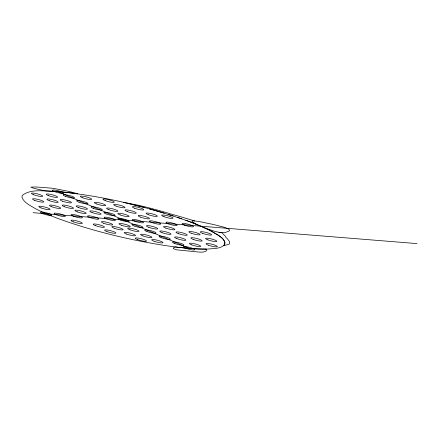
<?xml version="1.0" encoding="UTF-8"?>
<svg xmlns="http://www.w3.org/2000/svg" width="439" height="439" viewBox="0 0 439 439"><rect width="100%" height="100%" fill="white"/><g stroke="black" fill="none" stroke-linecap="round" stroke-linejoin="round"><path stroke-width="0.66" d="M57.635 191.53C46.638 191.717 31.438 187.974 22.246 195.459L21.95 197.215C24.09 203.048 30.56 205.617 35.477 208.679A88.338 14.58 14.3 0 0 59.441 219.028C93.809 231.38 129.483 239.963 165.541 245.604C179.628 247.618 193.84 249.336 208.097 249.028C213.661 248.397 220.685 249.05 224.752 244.485L225.048 242.729C222.913 236.895 216.438 234.327 211.527 231.265A88.338 14.58 14.3 0 0 187.557 220.916C145.622 206.121 101.93 195.838 57.635 191.53A122.722 20.254 14.3 0 0 45.651 190.894L44.597 190.685A45.222 7.463 14.3 0 1 41.315 190.016L33.435 188.166L30.779 187.102L36.086 186.976L51.325 188.139A26.186 4.324 14.3 0 1 54.381 188.556L68.874 191.399L77.846 193.818A122.393 20.199 14.3 0 0 57.641 191.53L189.363 248.414A122.722 20.254 14.3 0 1 175.523 246.976L175.156 247.064A45.222 7.463 14.3 0 0 174.195 247.393L173.251 248.084L173.328 248.683L176.665 249.824L199.482 252.112A26.186 4.324 14.3 0 0 201.561 252.112C203.301 252.557 209.216 250.51 205.814 249.078M33.062 212.696L417.05 243.596M218.984 232.286L219.242 232.33A7.095 1.169 14.3 0 0 221.015 232.588L223.281 232.697A21.56 3.561 14.3 0 0 224.938 232.582L225.103 232.555A16.034 2.645 14.3 0 0 225.717 232.407L226.464 232.044A23.794 3.929 14.3 0 1 226.722 231.935L227.857 231.572A77.632 12.813 14.3 0 0 228.851 231.177L229.734 230.382L228.993 229.41A9.971 1.646 14.3 0 0 227.534 228.604L226.074 227.973A9.971 1.646 14.3 0 0 223.605 227.084L213.327 224.477A77.632 12.813 14.3 0 0 209.639 223.703L205.913 222.946A23.794 3.929 14.3 0 1 204.914 222.738L202.077 222.129A16.336 2.694 14.3 0 0 200.008 221.722L199.635 221.657A21.56 3.561 14.3 0 0 196.573 221.163L193.879 220.866A7.101 1.169 14.3 0 0 192.754 220.894L192.304 221.004A13.565 2.239 14.3 0 0 192.117 221.091L191.947 221.454A5.191 0.856 14.3 0 0 192.348 221.816L193.336 222.392A46.254 7.633 14.3 0 1 194.109 222.853L196.337 224.313L204.991 228.05L213.387 230.903A5.191 0.856 14.3 0 0 214.885 231.358L218.984 232.286A7.161 1.18 14.3 0 0 221.031 232.593L221.788 232.659L224.977 235.825A75.931 12.533 14.3 0 1 225.542 236.681L226.134 237.691A13.483 2.222 14.3 0 0 226.354 237.905L226.908 238.355A37.661 6.217 14.3 0 1 227.397 238.778L229.131 241.011A132.913 21.939 14.3 0 1 229.498 241.807L229.624 243.261A53.591 8.846 14.3 0 1 228.62 244.375L223.835 245.615C227.956 239.129 216.8 234.788 212.635 231.863M144.277 207.471L123.244 202.297L137.467 205.073A53.585 8.846 14.3 0 1 145.369 206.912L153.529 209.024A132.841 21.928 14.3 0 1 157.535 210.111L167.725 213.025A37.661 6.217 14.3 0 1 169.432 213.546L171.188 214.095A13.483 2.222 14.3 0 0 172.088 214.364L177.005 215.725A75.234 12.418 14.3 0 1 179.924 216.542L194.686 220.927M149.403 208.849L164.159 213.107M168.806 214.545L173.295 215.983M177.619 217.415L181.751 218.836M205.82 249.078A122.393 20.199 14.3 0 1 189.357 248.414M185.702 220.241A88.744 14.646 14.3 0 1 196.337 224.313M205.079 228.088A88.744 14.646 14.3 0 1 212.717 231.902M184.517 225.147A5.866 0.971 14.3 0 0 193.489 226.645A5.866 0.971 14.3 0 0 185.467 223.654A5.866 0.971 14.3 0 0 184.517 225.147M168.258 223.835A5.866 0.971 14.3 0 0 177.23 225.339A5.866 0.971 14.3 0 0 169.202 222.348A5.866 0.971 14.3 0 0 168.258 223.835M151.757 222.507A5.866 0.971 14.3 0 0 160.729 224.011A5.866 0.971 14.3 0 0 152.706 221.02A5.866 0.971 14.3 0 0 151.757 222.507M134.564 221.124A5.866 0.971 14.3 0 0 143.531 222.628A5.866 0.971 14.3 0 0 135.508 219.637A5.866 0.971 14.3 0 0 134.564 221.124M106.43 218.858A5.866 0.971 14.3 0 0 115.402 220.362A5.866 0.971 14.3 0 0 107.374 217.371A5.866 0.971 14.3 0 0 106.43 218.858M89.847 217.524A5.866 0.971 14.3 0 0 98.819 219.028A5.866 0.971 14.3 0 0 90.791 216.037A5.866 0.971 14.3 0 0 89.847 217.524M73.45 216.207A5.866 0.971 14.3 0 0 82.422 217.711A5.866 0.971 14.3 0 0 74.394 214.715A5.866 0.971 14.3 0 0 73.45 216.207M56.395 214.83A5.866 0.971 14.3 0 0 65.367 216.334A5.866 0.971 14.3 0 0 57.339 213.343A5.866 0.971 14.3 0 0 56.395 214.83M42.819 213.738A5.866 0.971 14.3 0 0 51.791 215.242A5.866 0.971 14.3 0 0 43.763 212.251A5.866 0.971 14.3 0 0 42.819 213.738M164.032 216.712A5.866 0.971 14.3 0 0 172.999 218.216A5.866 0.971 14.3 0 0 164.976 215.225A5.866 0.971 14.3 0 0 164.032 216.712M148.398 214.726A5.866 0.971 14.3 0 0 157.371 216.229A5.866 0.971 14.3 0 0 149.342 213.239A5.866 0.971 14.3 0 0 148.398 214.726M134.751 208.284A5.866 0.971 14.3 0 0 143.723 209.787A5.866 0.971 14.3 0 0 135.695 206.796A5.866 0.971 14.3 0 0 134.751 208.284M105.3 200.661A5.866 0.971 14.3 0 0 114.266 202.165A5.866 0.971 14.3 0 0 106.243 199.174A5.866 0.971 14.3 0 0 105.3 200.661M116.033 206.089A5.866 0.971 14.3 0 0 125.005 207.587A5.866 0.971 14.3 0 0 116.983 204.596A5.866 0.971 14.3 0 0 116.033 206.089M127.288 211.582A5.866 0.971 14.3 0 0 136.26 213.085A5.866 0.971 14.3 0 0 128.232 210.094A5.866 0.971 14.3 0 0 127.288 211.582M140.535 217.151A5.866 0.971 14.3 0 0 149.507 218.655A5.866 0.971 14.3 0 0 141.484 215.664A5.866 0.971 14.3 0 0 140.535 217.151M120.127 214.929A5.866 0.971 14.3 0 0 129.093 216.432A5.866 0.971 14.3 0 0 121.071 213.442A5.866 0.971 14.3 0 0 120.127 214.929M108.905 209.716A5.866 0.971 14.3 0 0 117.877 211.219A5.866 0.971 14.3 0 0 109.849 208.229A5.866 0.971 14.3 0 0 108.905 209.716M96.695 203.981A5.866 0.971 14.3 0 0 105.667 205.485A5.866 0.971 14.3 0 0 97.639 202.494A5.866 0.971 14.3 0 0 96.695 203.981M82.686 197.797A5.866 0.971 14.3 0 0 91.658 199.295A5.866 0.971 14.3 0 0 83.629 196.304A5.866 0.971 14.3 0 0 82.686 197.797M120.193 219.966A5.866 0.971 14.3 0 0 129.165 221.47A5.866 0.971 14.3 0 0 121.137 218.479A5.866 0.971 14.3 0 0 120.193 219.966M106.233 213.936A5.866 0.971 14.3 0 0 115.205 215.439A5.866 0.971 14.3 0 0 107.176 212.449A5.866 0.971 14.3 0 0 106.233 213.936M93.348 208.377A5.866 0.971 14.3 0 0 102.32 209.875A5.866 0.971 14.3 0 0 94.292 206.884A5.866 0.971 14.3 0 0 93.348 208.377M78.954 202.159A5.866 0.971 14.3 0 0 87.926 203.663A5.866 0.971 14.3 0 0 79.898 200.672A5.866 0.971 14.3 0 0 78.954 202.159M65.499 196.348A5.866 0.971 14.3 0 0 74.471 197.852A5.866 0.971 14.3 0 0 66.443 194.861A5.866 0.971 14.3 0 0 65.499 196.348M54.716 191.689A5.866 0.971 14.3 0 0 63.688 193.193A5.866 0.971 14.3 0 0 55.66 190.202A5.866 0.971 14.3 0 0 54.716 191.689M92.135 212.586A5.866 0.971 14.3 0 0 101.102 214.089A5.866 0.971 14.3 0 0 93.079 211.099A5.866 0.971 14.3 0 0 92.135 212.586M78.504 207.565A5.866 0.971 14.3 0 0 87.476 209.068A5.866 0.971 14.3 0 0 79.448 206.078A5.866 0.971 14.3 0 0 78.504 207.565M62.525 201.205A5.866 0.971 14.3 0 0 71.497 202.708A5.866 0.971 14.3 0 0 63.468 199.712A5.866 0.971 14.3 0 0 62.525 201.205M48.614 195.684A5.866 0.971 14.3 0 0 57.586 197.188A5.866 0.971 14.3 0 0 49.558 194.197A5.866 0.971 14.3 0 0 48.614 195.684M33.754 194.773A5.866 0.971 14.3 0 0 42.726 196.277A5.866 0.971 14.3 0 0 34.697 193.286A5.866 0.971 14.3 0 0 33.754 194.773M49.234 200.672A5.866 0.971 14.3 0 0 58.206 202.176A5.866 0.971 14.3 0 0 50.178 199.185A5.866 0.971 14.3 0 0 49.234 200.672M64.544 206.769A5.866 0.971 14.3 0 0 73.516 208.273A5.866 0.971 14.3 0 0 65.493 205.276A5.866 0.971 14.3 0 0 64.544 206.769M77.248 211.856A5.866 0.971 14.3 0 0 86.214 213.359A5.866 0.971 14.3 0 0 78.191 210.369A5.866 0.971 14.3 0 0 77.248 211.856M51.797 206.78A5.866 0.971 14.3 0 0 60.769 208.284A5.866 0.971 14.3 0 0 52.746 205.293A5.866 0.971 14.3 0 0 51.797 206.78M34.829 200.425A5.866 0.971 14.3 0 0 43.796 201.929A5.866 0.971 14.3 0 0 35.773 198.938A5.866 0.971 14.3 0 0 34.829 200.425M41.134 207.949A5.866 0.971 14.3 0 0 50.106 209.447A5.866 0.971 14.3 0 0 42.078 206.456A5.866 0.971 14.3 0 0 41.134 207.949M202.631 233.383A5.866 0.971 14.3 0 0 211.598 234.887A5.866 0.971 14.3 0 0 203.575 231.896A5.866 0.971 14.3 0 0 202.631 233.383M191.168 233.191A5.866 0.971 14.3 0 0 200.14 234.695A5.866 0.971 14.3 0 0 192.112 231.704A5.866 0.971 14.3 0 0 191.168 233.191M207.921 239.881A5.866 0.971 14.3 0 0 216.893 241.384A5.866 0.971 14.3 0 0 208.865 238.393A5.866 0.971 14.3 0 0 207.921 239.881M208.377 245.171A5.866 0.971 14.3 0 0 217.349 246.674A5.866 0.971 14.3 0 0 209.321 243.683A5.866 0.971 14.3 0 0 208.377 245.171M193.149 239.387A5.866 0.971 14.3 0 0 202.121 240.89A5.866 0.971 14.3 0 0 194.093 237.9A5.866 0.971 14.3 0 0 193.149 239.387M178.272 233.597A5.866 0.971 14.3 0 0 187.244 235.101A5.866 0.971 14.3 0 0 179.216 232.11A5.866 0.971 14.3 0 0 178.272 233.597M165.887 228.099A5.866 0.971 14.3 0 0 174.859 229.602A5.866 0.971 14.3 0 0 166.831 226.612A5.866 0.971 14.3 0 0 165.887 228.099M148.761 227.298A5.866 0.971 14.3 0 0 157.733 228.801A5.866 0.971 14.3 0 0 149.704 225.811A5.866 0.971 14.3 0 0 148.761 227.298M162.084 232.681A5.866 0.971 14.3 0 0 171.056 234.185A5.866 0.971 14.3 0 0 163.028 231.194A5.866 0.971 14.3 0 0 162.084 232.681M176.928 238.629A5.866 0.971 14.3 0 0 185.9 240.133A5.866 0.971 14.3 0 0 177.872 237.142A5.866 0.971 14.3 0 0 176.928 238.629M191.722 244.88A5.866 0.971 14.3 0 0 200.694 246.383A5.866 0.971 14.3 0 0 192.666 243.393A5.866 0.971 14.3 0 0 191.722 244.88M134.158 225.997A5.866 0.971 14.3 0 0 143.125 227.501A5.866 0.971 14.3 0 0 135.102 224.51A5.866 0.971 14.3 0 0 134.158 225.997M147.043 231.562A5.866 0.971 14.3 0 0 156.01 233.065A5.866 0.971 14.3 0 0 147.987 230.074A5.866 0.971 14.3 0 0 147.043 231.562M161.437 237.773A5.866 0.971 14.3 0 0 170.403 239.277A5.866 0.971 14.3 0 0 162.381 236.286A5.866 0.971 14.3 0 0 161.437 237.773M174.892 243.585A5.866 0.971 14.3 0 0 183.864 245.088A5.866 0.971 14.3 0 0 175.836 242.098A5.866 0.971 14.3 0 0 174.892 243.585M185.675 248.244A5.866 0.971 14.3 0 0 194.647 249.747A5.866 0.971 14.3 0 0 186.619 246.756A5.866 0.971 14.3 0 0 185.675 248.244M121.285 225.174A5.866 0.971 14.3 0 0 130.257 226.678A5.866 0.971 14.3 0 0 122.229 223.687A5.866 0.971 14.3 0 0 121.285 225.174M130.021 229.806A5.866 0.971 14.3 0 0 138.987 231.309A5.866 0.971 14.3 0 0 130.965 228.318A5.866 0.971 14.3 0 0 130.021 229.806M142.922 235.919A5.866 0.971 14.3 0 0 151.894 237.422A5.866 0.971 14.3 0 0 143.866 234.431A5.866 0.971 14.3 0 0 142.922 235.919M154.034 241.209A5.866 0.971 14.3 0 0 163.006 242.712A5.866 0.971 14.3 0 0 154.983 239.721A5.866 0.971 14.3 0 0 154.034 241.209M137.577 239.606A5.866 0.971 14.3 0 0 146.549 241.11A5.866 0.971 14.3 0 0 138.521 238.119A5.866 0.971 14.3 0 0 137.577 239.606M126.569 234.064A5.866 0.971 14.3 0 0 135.541 235.567A5.866 0.971 14.3 0 0 127.513 232.577A5.866 0.971 14.3 0 0 126.569 234.064M114.195 228.209A5.866 0.971 14.3 0 0 123.167 229.712A5.866 0.971 14.3 0 0 115.139 226.716A5.866 0.971 14.3 0 0 114.195 228.209M103.736 223.297A5.866 0.971 14.3 0 0 112.702 224.801A5.866 0.971 14.3 0 0 104.68 221.81A5.866 0.971 14.3 0 0 103.736 223.297M95.526 225.662A5.866 0.971 14.3 0 0 104.498 227.166A5.866 0.971 14.3 0 0 96.47 224.175A5.866 0.971 14.3 0 0 95.526 225.662M106.957 231.572A5.866 0.971 14.3 0 0 115.929 233.076A5.866 0.971 14.3 0 0 107.906 230.085A5.866 0.971 14.3 0 0 106.957 231.572M73.346 221.854A5.866 0.971 14.3 0 0 82.318 223.358A5.866 0.971 14.3 0 0 74.29 220.367A5.866 0.971 14.3 0 0 73.346 221.854"/></g></svg>
